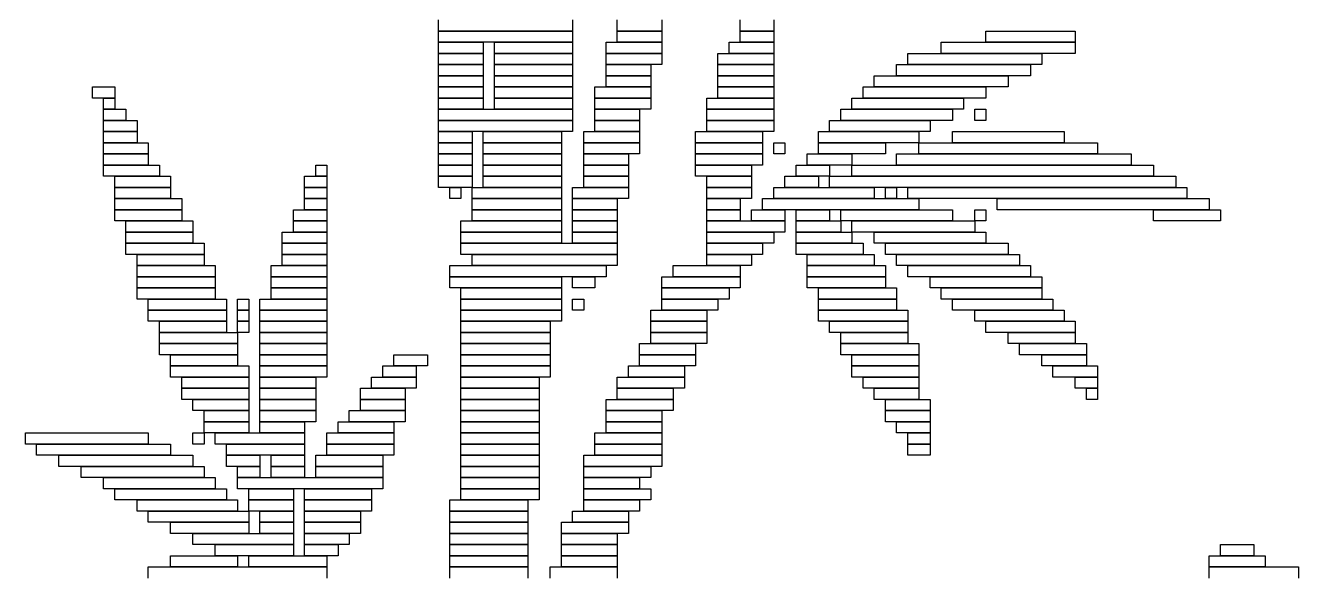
# Model space of a CAD drawing. Extents: x 292 to 731, y 307 to 718.
# Drawn here: x 292 to 406, y 522.5 to 571.5 of the extents above; entities that cross this region are included whole.
import ezdxf

# ---------------------------------------------------------------- set-up
doc = ezdxf.new("R2010")
doc.units = 0

msp = doc.modelspace()

# ---------------------------------------------------------------- linework, layer by layer
for p, q in [((329, 571), (329, 572)), ((341, 572), (341, 571)), ((345, 571), (345, 572)), ((349, 572), (349, 571)), ((356, 571), (356, 572)), ((359, 572), (359, 571)), ((341, 571), (329, 571)), ((329, 571), (341, 571)), ((329, 570), (329, 571)), ((341, 570), (329, 570)), ((329, 570), (333, 570)), ((329, 569), (329, 570)), ((333, 570), (333, 569)), ((334, 570), (341, 570)), ((334, 569), (334, 570)), ((341, 571), (341, 570)), ((341, 570), (341, 569)), ((344, 570), (349, 570)), ((344, 569), (344, 570)), ((349, 571), (345, 571)), ((345, 571), (349, 571)), ((345, 570), (345, 571)), ((349, 570), (345, 570)), ((349, 571), (349, 570)), ((349, 570), (349, 569)), ((355, 570), (359, 570)), ((355, 569), (355, 570)), ((359, 571), (356, 571)), ((356, 571), (359, 571)), ((356, 570), (356, 571)), ((359, 570), (356, 570)), ((359, 571), (359, 570)), ((359, 570), (359, 569)), ((374, 570), (386, 570)), ((374, 569), (374, 570)), ((378, 571), (386, 571)), ((378, 570), (378, 571)), ((386, 570), (378, 570)), ((386, 571), (386, 570)), ((386, 570), (386, 569)), ((333, 569), (329, 569)), ((329, 569), (333, 569)), ((329, 568), (329, 569)), ((333, 569), (333, 568)), ((341, 569), (334, 569)), ((334, 569), (341, 569)), ((334, 568), (334, 569)), ((341, 569), (341, 568)), ((349, 569), (344, 569)), ((344, 569), (349, 569)), ((344, 568), (344, 569)), ((349, 569), (349, 568)), ((354, 569), (359, 569)), ((354, 568), (354, 569)), ((359, 569), (355, 569)), ((359, 569), (359, 568)), ((371, 569), (383, 569)), ((371, 568), (371, 569)), ((386, 569), (374, 569)), ((383, 569), (383, 568)), ((333, 568), (329, 568)), ((329, 568), (333, 568)), ((329, 567), (329, 568)), ((333, 568), (333, 567)), ((341, 568), (334, 568)), ((334, 568), (341, 568)), ((334, 567), (334, 568)), ((341, 568), (341, 567)), ((349, 568), (344, 568)), ((344, 568), (348, 568)), ((344, 567), (344, 568)), ((348, 568), (348, 567)), ((359, 568), (354, 568)), ((354, 568), (359, 568)), ((354, 567), (354, 568)), ((359, 568), (359, 567)), ((370, 568), (382, 568)), ((370, 567), (370, 568)), ((383, 568), (371, 568)), ((382, 568), (382, 567)), ((333, 567), (329, 567)), ((329, 567), (333, 567)), ((329, 566), (329, 567)), ((333, 567), (333, 566)), ((341, 567), (334, 567)), ((334, 567), (341, 567)), ((334, 566), (334, 567)), ((341, 567), (341, 566)), ((348, 567), (344, 567)), ((344, 567), (348, 567)), ((344, 566), (344, 567)), ((348, 567), (348, 566)), ((359, 567), (354, 567)), ((354, 567), (359, 567)), ((354, 566), (354, 567)), ((359, 567), (359, 566)), ((368, 567), (380, 567)), ((368, 566), (368, 567)), ((382, 567), (370, 567)), ((380, 567), (380, 566)), ((298, 566), (300, 566)), ((298, 565), (298, 566)), ((300, 566), (300, 565)), ((333, 566), (329, 566)), ((329, 566), (333, 566)), ((329, 565), (329, 566)), ((333, 566), (333, 565)), ((341, 566), (334, 566)), ((334, 566), (341, 566)), ((334, 565), (334, 566)), ((341, 566), (341, 565)), ((343, 566), (348, 566)), ((343, 565), (343, 566)), ((348, 566), (344, 566)), ((348, 566), (348, 565)), ((359, 566), (354, 566)), ((354, 566), (359, 566)), ((354, 565), (354, 566)), ((359, 566), (359, 565)), ((367, 566), (378, 566)), ((367, 565), (367, 566)), ((380, 566), (368, 566)), ((378, 566), (378, 565)), ((300, 565), (298, 565)), ((299, 565), (300, 565)), ((299, 564), (299, 565)), ((300, 565), (300, 564)), ((333, 565), (329, 565)), ((329, 565), (333, 565)), ((329, 564), (329, 565)), ((333, 565), (333, 564)), ((341, 565), (334, 565)), ((334, 565), (341, 565)), ((334, 564), (334, 565)), ((341, 565), (341, 564)), ((348, 565), (343, 565)), ((343, 565), (348, 565)), ((343, 564), (343, 565)), ((348, 565), (348, 564)), ((353, 565), (359, 565)), ((353, 564), (353, 565)), ((359, 565), (354, 565)), ((359, 565), (359, 564)), ((366, 565), (376, 565)), ((366, 564), (366, 565)), ((378, 565), (367, 565)), ((376, 565), (376, 564)), ((300, 564), (299, 564)), ((299, 564), (301, 564)), ((299, 563), (299, 564)), ((301, 564), (301, 563)), ((333, 564), (329, 564)), ((329, 564), (341, 564)), ((329, 563), (329, 564)), ((341, 564), (334, 564)), ((341, 564), (341, 563)), ((348, 564), (343, 564)), ((343, 564), (347, 564)), ((343, 563), (343, 564)), ((347, 564), (347, 563)), ((359, 564), (353, 564)), ((353, 564), (359, 564)), ((353, 563), (353, 564)), ((359, 564), (359, 563)), ((365, 564), (375, 564)), ((365, 563), (365, 564)), ((376, 564), (366, 564)), ((375, 564), (375, 563)), ((377, 564), (378, 564)), ((377, 563), (377, 564)), ((378, 564), (378, 563)), ((301, 563), (299, 563)), ((299, 563), (302, 563)), ((299, 562), (299, 563)), ((302, 563), (302, 562)), ((341, 563), (329, 563)), ((329, 563), (341, 563)), ((329, 562), (329, 563)), ((341, 563), (341, 562)), ((347, 563), (343, 563)), ((343, 563), (347, 563)), ((343, 562), (343, 563)), ((347, 563), (347, 562)), ((359, 563), (353, 563)), ((353, 563), (359, 563)), ((353, 562), (353, 563)), ((359, 563), (359, 562)), ((364, 563), (373, 563)), ((364, 562), (364, 563)), ((375, 563), (365, 563)), ((373, 563), (373, 562)), ((378, 563), (377, 563)), ((302, 562), (299, 562)), ((299, 562), (302, 562)), ((299, 561), (299, 562)), ((302, 561), (299, 561)), ((299, 561), (303, 561)), ((299, 560), (299, 561)), ((302, 562), (302, 561)), ((303, 561), (303, 560)), ((341, 562), (329, 562)), ((329, 562), (332, 562)), ((329, 561), (329, 562)), ((332, 561), (329, 561)), ((329, 561), (332, 561)), ((329, 560), (329, 561)), ((332, 562), (332, 561)), ((332, 561), (332, 560)), ((333, 562), (340, 562)), ((333, 561), (333, 562)), ((340, 561), (333, 561)), ((333, 561), (340, 561)), ((333, 560), (333, 561)), ((340, 562), (340, 561)), ((340, 561), (340, 560)), ((342, 562), (347, 562)), ((342, 561), (342, 562)), ((347, 561), (342, 561)), ((342, 561), (347, 561)), ((342, 560), (342, 561)), ((347, 562), (343, 562)), ((347, 562), (347, 561)), ((347, 561), (347, 560)), ((352, 562), (358, 562)), ((352, 561), (352, 562)), ((358, 561), (352, 561)), ((352, 561), (358, 561)), ((352, 560), (352, 561)), ((359, 562), (353, 562)), ((358, 562), (358, 561)), ((358, 561), (358, 560)), ((359, 561), (360, 561)), ((359, 560), (359, 561)), ((360, 561), (360, 560)), ((363, 562), (372, 562)), ((363, 561), (363, 562)), ((372, 561), (363, 561)), ((363, 561), (369, 561)), ((363, 560), (363, 561)), ((373, 562), (364, 562)), ((369, 561), (369, 560)), ((372, 562), (372, 561)), ((372, 561), (388, 561)), ((372, 560), (372, 561)), ((375, 562), (385, 562)), ((375, 561), (375, 562)), ((385, 561), (375, 561)), ((385, 562), (385, 561)), ((388, 561), (388, 560)), ((303, 560), (299, 560)), ((299, 560), (303, 560)), ((299, 559), (299, 560)), ((303, 560), (303, 559)), ((332, 560), (329, 560)), ((329, 560), (332, 560)), ((329, 559), (329, 560)), ((332, 560), (332, 559)), ((340, 560), (333, 560)), ((333, 560), (340, 560)), ((333, 559), (333, 560)), ((340, 560), (340, 559)), ((347, 560), (342, 560)), ((342, 560), (346, 560)), ((342, 559), (342, 560)), ((346, 560), (346, 559)), ((358, 560), (352, 560)), ((352, 560), (358, 560)), ((352, 559), (352, 560)), ((358, 560), (358, 559)), ((360, 560), (359, 560)), ((362, 560), (366, 560)), ((362, 559), (362, 560)), ((369, 560), (363, 560)), ((366, 560), (366, 559)), ((370, 560), (391, 560)), ((370, 559), (370, 560)), ((388, 560), (372, 560)), ((391, 560), (391, 559)), ((303, 559), (299, 559)), ((299, 559), (304, 559)), ((299, 558), (299, 559)), ((304, 559), (304, 558)), ((318, 559), (319, 559)), ((318, 558), (318, 559)), ((319, 559), (319, 558)), ((332, 559), (329, 559)), ((329, 559), (332, 559)), ((329, 558), (329, 559)), ((332, 559), (332, 558)), ((340, 559), (333, 559)), ((333, 559), (340, 559)), ((333, 558), (333, 559)), ((340, 559), (340, 558)), ((346, 559), (342, 559)), ((342, 559), (346, 559)), ((342, 558), (342, 559)), ((346, 559), (346, 558)), ((358, 559), (352, 559)), ((352, 559), (357, 559)), ((352, 558), (352, 559)), ((357, 559), (357, 558)), ((361, 559), (364, 559)), ((361, 558), (361, 559)), ((366, 559), (362, 559)), ((364, 559), (364, 558)), ((366, 559), (393, 559)), ((366, 558), (366, 559)), ((391, 559), (370, 559)), ((393, 559), (393, 558)), ((304, 558), (299, 558)), ((300, 558), (305, 558)), ((300, 557), (300, 558)), ((305, 558), (305, 557)), ((317, 558), (319, 558)), ((317, 557), (317, 558)), ((319, 558), (318, 558)), ((319, 558), (319, 557)), ((332, 558), (329, 558)), ((329, 558), (332, 558)), ((329, 557), (329, 558)), ((332, 558), (332, 557)), ((340, 558), (333, 558)), ((333, 558), (340, 558)), ((333, 557), (333, 558)), ((340, 558), (340, 557)), ((346, 558), (342, 558)), ((342, 558), (346, 558)), ((342, 557), (342, 558)), ((346, 558), (346, 557)), ((357, 558), (352, 558)), ((353, 558), (357, 558)), ((353, 557), (353, 558)), ((357, 558), (357, 557)), ((360, 558), (363, 558)), ((360, 557), (360, 558)), ((364, 558), (361, 558)), ((363, 558), (363, 557)), ((364, 558), (395, 558)), ((364, 557), (364, 558)), ((393, 558), (366, 558)), ((395, 558), (395, 557)), ((305, 557), (300, 557)), ((300, 557), (305, 557)), ((300, 556), (300, 557)), ((305, 557), (305, 556)), ((319, 557), (317, 557)), ((317, 557), (319, 557)), ((317, 556), (317, 557)), ((319, 557), (319, 556)), ((332, 557), (329, 557)), ((330, 557), (331, 557)), ((330, 556), (330, 557)), ((331, 557), (331, 556)), ((332, 557), (340, 557)), ((332, 556), (332, 557)), ((340, 557), (333, 557)), ((340, 557), (340, 556)), ((341, 557), (346, 557)), ((341, 556), (341, 557)), ((346, 557), (342, 557)), ((346, 557), (346, 556)), ((357, 557), (353, 557)), ((353, 557), (357, 557)), ((353, 556), (353, 557)), ((357, 557), (357, 556)), ((359, 557), (368, 557)), ((359, 556), (359, 557)), ((363, 557), (360, 557)), ((395, 557), (364, 557)), ((368, 557), (368, 556)), ((369, 557), (370, 557)), ((369, 556), (369, 557)), ((370, 557), (370, 556)), ((371, 557), (396, 557)), ((371, 556), (371, 557)), ((396, 557), (396, 556)), ((305, 556), (300, 556)), ((300, 556), (306, 556)), ((300, 555), (300, 556)), ((306, 556), (306, 555)), ((319, 556), (317, 556)), ((317, 556), (319, 556)), ((317, 555), (317, 556)), ((319, 556), (319, 555)), ((331, 556), (330, 556)), ((340, 556), (332, 556)), ((332, 556), (340, 556)), ((332, 555), (332, 556)), ((340, 556), (340, 555)), ((346, 556), (341, 556)), ((341, 556), (345, 556)), ((341, 555), (341, 556)), ((345, 556), (345, 555)), ((357, 556), (353, 556)), ((353, 556), (356, 556)), ((353, 555), (353, 556)), ((356, 556), (356, 555)), ((358, 556), (372, 556)), ((358, 555), (358, 556)), ((368, 556), (359, 556)), ((370, 556), (369, 556)), ((396, 556), (371, 556)), ((372, 556), (372, 555)), ((379, 556), (398, 556)), ((379, 555), (379, 556)), ((398, 556), (398, 555)), ((306, 555), (300, 555)), ((300, 555), (306, 555)), ((300, 554), (300, 555)), ((306, 555), (306, 554)), ((316, 555), (319, 555)), ((316, 554), (316, 555)), ((319, 555), (317, 555)), ((319, 555), (319, 554)), ((340, 555), (332, 555)), ((332, 555), (340, 555)), ((332, 554), (332, 555)), ((340, 555), (340, 554)), ((345, 555), (341, 555)), ((341, 555), (345, 555)), ((341, 554), (341, 555)), ((345, 555), (345, 554)), ((356, 555), (353, 555)), ((353, 555), (356, 555)), ((353, 554), (353, 555)), ((356, 555), (356, 554)), ((357, 555), (360, 555)), ((357, 554), (357, 555)), ((372, 555), (358, 555)), ((360, 555), (360, 554)), ((361, 555), (364, 555)), ((361, 554), (361, 555)), ((364, 555), (364, 554)), ((365, 555), (375, 555)), ((365, 554), (365, 555)), ((375, 555), (375, 554)), ((377, 555), (378, 555)), ((377, 554), (377, 555)), ((378, 555), (378, 554)), ((398, 555), (379, 555)), ((393, 555), (399, 555)), ((393, 554), (393, 555)), ((399, 555), (399, 554)), ((306, 554), (300, 554)), ((301, 554), (307, 554)), ((301, 553), (301, 554)), ((307, 553), (301, 553)), ((301, 553), (307, 553)), ((301, 552), (301, 553)), ((307, 554), (307, 553)), ((307, 553), (307, 552)), ((315, 553), (319, 553)), ((315, 552), (315, 553)), ((319, 554), (316, 554)), ((316, 554), (319, 554)), ((316, 553), (316, 554)), ((319, 553), (316, 553)), ((319, 554), (319, 553)), ((319, 553), (319, 552)), ((331, 554), (340, 554)), ((331, 553), (331, 554)), ((340, 553), (331, 553)), ((331, 553), (340, 553)), ((331, 552), (331, 553)), ((340, 554), (332, 554)), ((340, 554), (340, 553)), ((340, 553), (340, 552)), ((345, 554), (341, 554)), ((341, 554), (345, 554)), ((341, 553), (341, 554)), ((345, 553), (341, 553)), ((341, 553), (345, 553)), ((341, 552), (341, 553)), ((345, 554), (345, 553)), ((345, 553), (345, 552)), ((356, 554), (353, 554)), ((353, 554), (360, 554)), ((353, 553), (353, 554)), ((360, 553), (353, 553)), ((353, 553), (359, 553)), ((353, 552), (353, 553)), ((360, 554), (357, 554)), ((359, 553), (359, 552)), ((360, 554), (360, 553)), ((364, 554), (361, 554)), ((361, 554), (365, 554)), ((361, 553), (361, 554)), ((365, 553), (361, 553)), ((361, 553), (366, 553)), ((361, 552), (361, 553)), ((375, 554), (365, 554)), ((365, 554), (365, 553)), ((366, 554), (377, 554)), ((366, 553), (366, 554)), ((377, 553), (366, 553)), ((366, 553), (366, 552)), ((368, 553), (378, 553)), ((368, 552), (368, 553)), ((378, 554), (377, 554)), ((377, 554), (377, 553)), ((378, 553), (378, 552)), ((399, 554), (393, 554)), ((307, 552), (301, 552)), ((301, 552), (308, 552)), ((301, 551), (301, 552)), ((308, 552), (308, 551)), ((319, 552), (315, 552)), ((315, 552), (319, 552)), ((315, 551), (315, 552)), ((319, 552), (319, 551)), ((340, 552), (331, 552)), ((331, 552), (345, 552)), ((331, 551), (331, 552)), ((345, 552), (341, 552)), ((345, 552), (345, 551)), ((359, 552), (353, 552)), ((353, 552), (358, 552)), ((353, 551), (353, 552)), ((358, 552), (358, 551)), ((366, 552), (361, 552)), ((361, 552), (367, 552)), ((361, 551), (361, 552)), ((367, 552), (367, 551)), ((378, 552), (368, 552)), ((369, 552), (380, 552)), ((369, 551), (369, 552)), ((380, 552), (380, 551)), ((308, 551), (301, 551)), ((302, 551), (308, 551)), ((302, 550), (302, 551)), ((308, 551), (308, 550)), ((319, 551), (315, 551)), ((315, 551), (319, 551)), ((315, 550), (315, 551)), ((319, 551), (319, 550)), ((345, 551), (331, 551)), ((332, 551), (345, 551)), ((332, 550), (332, 551)), ((345, 551), (345, 550)), ((358, 551), (353, 551)), ((353, 551), (357, 551)), ((353, 550), (353, 551)), ((357, 551), (357, 550)), ((367, 551), (361, 551)), ((362, 551), (368, 551)), ((362, 550), (362, 551)), ((368, 551), (368, 550)), ((380, 551), (369, 551)), ((370, 551), (381, 551)), ((370, 550), (370, 551)), ((381, 551), (381, 550)), ((308, 550), (302, 550)), ((302, 550), (309, 550)), ((302, 549), (302, 550)), ((309, 550), (309, 549)), ((314, 550), (319, 550)), ((314, 549), (314, 550)), ((319, 550), (315, 550)), ((319, 550), (319, 549)), ((330, 550), (344, 550)), ((330, 549), (330, 550)), ((345, 550), (332, 550)), ((344, 550), (344, 549)), ((350, 550), (356, 550)), ((350, 549), (350, 550)), ((357, 550), (353, 550)), ((356, 550), (356, 549)), ((368, 550), (362, 550)), ((362, 550), (369, 550)), ((362, 549), (362, 550)), ((369, 550), (369, 549)), ((381, 550), (370, 550)), ((371, 550), (382, 550)), ((371, 549), (371, 550)), ((382, 550), (382, 549)), ((309, 549), (302, 549)), ((302, 549), (309, 549)), ((302, 548), (302, 549)), ((309, 549), (309, 548)), ((319, 549), (314, 549)), ((314, 549), (319, 549)), ((314, 548), (314, 549)), ((319, 549), (319, 548)), ((344, 549), (330, 549)), ((330, 549), (340, 549)), ((330, 548), (330, 549)), ((340, 549), (340, 548)), ((341, 549), (343, 549)), ((341, 548), (341, 549)), ((343, 549), (343, 548)), ((349, 549), (356, 549)), ((349, 548), (349, 549)), ((356, 549), (350, 549)), ((356, 549), (356, 548)), ((369, 549), (362, 549)), ((362, 549), (369, 549)), ((362, 548), (362, 549)), ((369, 549), (369, 548)), ((382, 549), (371, 549)), ((373, 549), (383, 549)), ((373, 548), (373, 549)), ((383, 549), (383, 548)), ((309, 548), (302, 548)), ((302, 548), (309, 548)), ((302, 547), (302, 548)), ((309, 548), (309, 547)), ((319, 548), (314, 548)), ((314, 548), (319, 548)), ((314, 547), (314, 548)), ((319, 548), (319, 547)), ((340, 548), (330, 548)), ((331, 548), (340, 548)), ((331, 547), (331, 548)), ((340, 548), (340, 547)), ((343, 548), (341, 548)), ((356, 548), (349, 548)), ((349, 548), (355, 548)), ((349, 547), (349, 548)), ((355, 548), (355, 547)), ((369, 548), (362, 548)), ((363, 548), (370, 548)), ((363, 547), (363, 548)), ((370, 548), (370, 547)), ((383, 548), (373, 548)), ((374, 548), (383, 548)), ((374, 547), (374, 548)), ((383, 548), (383, 547)), ((309, 547), (302, 547)), ((303, 547), (310, 547)), ((303, 546), (303, 547)), ((310, 547), (310, 546)), ((311, 547), (312, 547)), ((311, 546), (311, 547)), ((312, 547), (312, 546)), ((313, 547), (319, 547)), ((313, 546), (313, 547)), ((319, 547), (314, 547)), ((319, 547), (319, 546)), ((340, 547), (331, 547)), ((331, 547), (340, 547)), ((331, 546), (331, 547)), ((340, 547), (340, 546)), ((341, 547), (342, 547)), ((341, 546), (341, 547)), ((342, 547), (342, 546)), ((355, 547), (349, 547)), ((349, 547), (354, 547)), ((349, 546), (349, 547)), ((354, 547), (354, 546)), ((370, 547), (363, 547)), ((363, 547), (370, 547)), ((363, 546), (363, 547)), ((370, 547), (370, 546)), ((383, 547), (374, 547)), ((375, 547), (384, 547)), ((375, 546), (375, 547)), ((384, 547), (384, 546)), ((310, 546), (303, 546)), ((303, 546), (310, 546)), ((303, 545), (303, 546)), ((310, 545), (303, 545)), ((304, 545), (310, 545)), ((304, 544), (304, 545)), ((310, 546), (310, 545)), ((310, 545), (310, 544)), ((312, 546), (311, 546)), ((311, 546), (312, 546)), ((311, 545), (311, 546)), ((312, 545), (311, 545)), ((311, 545), (312, 545)), ((311, 544), (311, 545)), ((312, 546), (312, 545)), ((312, 545), (312, 544)), ((319, 546), (313, 546)), ((313, 546), (319, 546)), ((313, 545), (313, 546)), ((319, 545), (313, 545)), ((313, 545), (319, 545)), ((313, 544), (313, 545)), ((319, 546), (319, 545)), ((319, 545), (319, 544)), ((340, 546), (331, 546)), ((331, 546), (340, 546)), ((331, 545), (331, 546)), ((340, 545), (331, 545)), ((331, 545), (339, 545)), ((331, 544), (331, 545)), ((339, 545), (339, 544)), ((340, 546), (340, 545)), ((342, 546), (341, 546)), ((348, 546), (353, 546)), ((348, 545), (348, 546)), ((353, 545), (348, 545)), ((348, 545), (353, 545)), ((348, 544), (348, 545)), ((354, 546), (349, 546)), ((353, 546), (353, 545)), ((353, 545), (353, 544)), ((370, 546), (363, 546)), ((363, 546), (371, 546)), ((363, 545), (363, 546)), ((371, 545), (363, 545)), ((364, 545), (371, 545)), ((364, 544), (364, 545)), ((371, 546), (371, 545)), ((371, 545), (371, 544)), ((384, 546), (375, 546)), ((377, 546), (385, 546)), ((377, 545), (377, 546)), ((385, 545), (377, 545)), ((378, 545), (386, 545)), ((378, 544), (378, 545)), ((385, 546), (385, 545)), ((386, 545), (386, 544)), ((310, 544), (304, 544)), ((304, 544), (311, 544)), ((304, 543), (304, 544)), ((312, 544), (311, 544)), ((311, 544), (311, 543)), ((319, 544), (313, 544)), ((313, 544), (319, 544)), ((313, 543), (313, 544)), ((319, 544), (319, 543)), ((339, 544), (331, 544)), ((331, 544), (339, 544)), ((331, 543), (331, 544)), ((339, 544), (339, 543)), ((353, 544), (348, 544)), ((348, 544), (353, 544)), ((348, 543), (348, 544)), ((353, 544), (353, 543)), ((371, 544), (364, 544)), ((365, 544), (371, 544)), ((365, 543), (365, 544)), ((371, 544), (371, 543)), ((386, 544), (378, 544)), ((380, 544), (386, 544)), ((380, 543), (380, 544)), ((386, 544), (386, 543)), ((311, 543), (304, 543)), ((304, 543), (311, 543)), ((304, 542), (304, 543)), ((311, 543), (311, 542)), ((319, 543), (313, 543)), ((313, 543), (319, 543)), ((313, 542), (313, 543)), ((319, 543), (319, 542)), ((339, 543), (331, 543)), ((331, 543), (339, 543)), ((331, 542), (331, 543)), ((339, 543), (339, 542)), ((347, 543), (352, 543)), ((347, 542), (347, 543)), ((353, 543), (348, 543)), ((352, 543), (352, 542)), ((371, 543), (365, 543)), ((365, 543), (372, 543)), ((365, 542), (365, 543)), ((372, 543), (372, 542)), ((386, 543), (380, 543)), ((381, 543), (387, 543)), ((381, 542), (381, 543)), ((387, 543), (387, 542)), ((311, 542), (304, 542)), ((305, 542), (311, 542)), ((305, 541), (305, 542)), ((311, 542), (311, 541)), ((319, 542), (313, 542)), ((313, 542), (319, 542)), ((313, 541), (313, 542)), ((319, 542), (319, 541)), ((325, 542), (328, 542)), ((325, 541), (325, 542)), ((328, 542), (328, 541)), ((339, 542), (331, 542)), ((331, 542), (339, 542)), ((331, 541), (331, 542)), ((339, 542), (339, 541)), ((352, 542), (347, 542)), ((347, 542), (352, 542)), ((347, 541), (347, 542)), ((352, 542), (352, 541)), ((372, 542), (365, 542)), ((366, 542), (372, 542)), ((366, 541), (366, 542)), ((372, 542), (372, 541)), ((387, 542), (381, 542)), ((383, 542), (387, 542)), ((383, 541), (383, 542)), ((387, 542), (387, 541)), ((311, 541), (305, 541)), ((305, 541), (312, 541)), ((305, 540), (305, 541)), ((312, 541), (312, 540)), ((319, 541), (313, 541)), ((313, 541), (319, 541)), ((313, 540), (313, 541)), ((319, 541), (319, 540)), ((324, 541), (327, 541)), ((324, 540), (324, 541)), ((328, 541), (325, 541)), ((327, 541), (327, 540)), ((339, 541), (331, 541)), ((331, 541), (339, 541)), ((331, 540), (331, 541)), ((339, 541), (339, 540)), ((346, 541), (351, 541)), ((346, 540), (346, 541)), ((352, 541), (347, 541)), ((351, 541), (351, 540)), ((372, 541), (366, 541)), ((366, 541), (372, 541)), ((366, 540), (366, 541)), ((372, 541), (372, 540)), ((387, 541), (383, 541)), ((384, 541), (388, 541)), ((384, 540), (384, 541)), ((388, 541), (388, 540)), ((312, 540), (305, 540)), ((306, 540), (312, 540)), ((306, 539), (306, 540)), ((312, 540), (312, 539)), ((319, 540), (313, 540)), ((313, 540), (318, 540)), ((313, 539), (313, 540)), ((318, 540), (318, 539)), ((323, 540), (327, 540)), ((323, 539), (323, 540)), ((327, 540), (324, 540)), ((327, 540), (327, 539)), ((339, 540), (331, 540)), ((331, 540), (338, 540)), ((331, 539), (331, 540)), ((338, 540), (338, 539)), ((345, 540), (351, 540)), ((345, 539), (345, 540)), ((351, 540), (346, 540)), ((351, 540), (351, 539)), ((372, 540), (366, 540)), ((367, 540), (372, 540)), ((367, 539), (367, 540)), ((372, 540), (372, 539)), ((388, 540), (384, 540)), ((386, 540), (388, 540)), ((386, 539), (386, 540)), ((388, 540), (388, 539)), ((312, 539), (306, 539)), ((306, 539), (312, 539)), ((306, 538), (306, 539)), ((312, 539), (312, 538)), ((318, 539), (313, 539)), ((313, 539), (318, 539)), ((313, 538), (313, 539)), ((318, 539), (318, 538)), ((322, 539), (326, 539)), ((322, 538), (322, 539)), ((327, 539), (323, 539)), ((326, 539), (326, 538)), ((338, 539), (331, 539)), ((331, 539), (338, 539)), ((331, 538), (331, 539)), ((338, 539), (338, 538)), ((351, 539), (345, 539)), ((345, 539), (350, 539)), ((345, 538), (345, 539)), ((350, 539), (350, 538)), ((372, 539), (367, 539)), ((368, 539), (372, 539)), ((368, 538), (368, 539)), ((372, 539), (372, 538)), ((388, 539), (386, 539)), ((387, 539), (388, 539)), ((387, 538), (387, 539)), ((388, 539), (388, 538)), ((312, 538), (306, 538)), ((307, 538), (312, 538)), ((307, 537), (307, 538)), ((312, 537), (307, 537)), ((308, 537), (312, 537)), ((308, 536), (308, 537)), ((312, 538), (312, 537)), ((312, 537), (312, 536)), ((318, 538), (313, 538)), ((313, 538), (318, 538)), ((313, 537), (313, 538)), ((318, 537), (313, 537)), ((313, 537), (318, 537)), ((313, 536), (313, 537)), ((318, 538), (318, 537)), ((318, 537), (318, 536)), ((321, 537), (326, 537)), ((321, 536), (321, 537)), ((326, 538), (322, 538)), ((322, 538), (326, 538)), ((322, 537), (322, 538)), ((326, 537), (322, 537)), ((326, 538), (326, 537)), ((326, 537), (326, 536)), ((338, 538), (331, 538)), ((331, 538), (338, 538)), ((331, 537), (331, 538)), ((338, 537), (331, 537)), ((331, 537), (338, 537)), ((331, 536), (331, 537)), ((338, 538), (338, 537)), ((338, 537), (338, 536)), ((344, 538), (350, 538)), ((344, 537), (344, 538)), ((350, 537), (344, 537)), ((344, 537), (349, 537)), ((344, 536), (344, 537)), ((350, 538), (345, 538)), ((349, 537), (349, 536)), ((350, 538), (350, 537)), ((372, 538), (368, 538)), ((369, 538), (373, 538)), ((369, 537), (369, 538)), ((373, 537), (369, 537)), ((369, 537), (373, 537)), ((369, 536), (369, 537)), ((373, 538), (373, 537)), ((373, 537), (373, 536)), ((388, 538), (387, 538)), ((312, 536), (308, 536)), ((308, 536), (312, 536)), ((308, 535), (308, 536)), ((312, 536), (312, 535)), ((318, 536), (313, 536)), ((313, 536), (317, 536)), ((313, 535), (313, 536)), ((317, 536), (317, 535)), ((320, 536), (325, 536)), ((320, 535), (320, 536)), ((326, 536), (321, 536)), ((325, 536), (325, 535)), ((338, 536), (331, 536)), ((331, 536), (338, 536)), ((331, 535), (331, 536)), ((338, 536), (338, 535)), ((349, 536), (344, 536)), ((344, 536), (349, 536)), ((344, 535), (344, 536)), ((349, 536), (349, 535)), ((373, 536), (369, 536)), ((370, 536), (373, 536)), ((370, 535), (370, 536)), ((373, 536), (373, 535)), ((292, 535), (303, 535)), ((292, 534), (292, 535)), ((303, 535), (303, 534)), ((307, 535), (308, 535)), ((307, 534), (307, 535)), ((312, 535), (308, 535)), ((308, 535), (308, 534)), ((309, 535), (317, 535)), ((309, 534), (309, 535)), ((317, 535), (313, 535)), ((317, 535), (317, 534)), ((319, 535), (325, 535)), ((319, 534), (319, 535)), ((325, 535), (320, 535)), ((325, 535), (325, 534)), ((338, 535), (331, 535)), ((331, 535), (338, 535)), ((331, 534), (331, 535)), ((338, 535), (338, 534)), ((343, 535), (349, 535)), ((343, 534), (343, 535)), ((349, 535), (344, 535)), ((349, 535), (349, 534)), ((373, 535), (370, 535)), ((371, 535), (373, 535)), ((371, 534), (371, 535)), ((373, 535), (373, 534)), ((303, 534), (292, 534)), ((293, 534), (305, 534)), ((293, 533), (293, 534)), ((305, 534), (305, 533)), ((308, 534), (307, 534)), ((317, 534), (309, 534)), ((310, 534), (317, 534)), ((310, 533), (310, 534)), ((317, 534), (317, 533)), ((325, 534), (319, 534)), ((319, 534), (325, 534)), ((319, 533), (319, 534)), ((325, 534), (325, 533)), ((338, 534), (331, 534)), ((331, 534), (338, 534)), ((331, 533), (331, 534)), ((338, 534), (338, 533)), ((349, 534), (343, 534)), ((343, 534), (349, 534)), ((343, 533), (343, 534)), ((349, 534), (349, 533)), ((373, 534), (371, 534)), ((371, 534), (373, 534)), ((371, 533), (371, 534)), ((373, 534), (373, 533)), ((305, 533), (293, 533)), ((295, 533), (307, 533)), ((295, 532), (295, 533)), ((307, 533), (307, 532)), ((317, 533), (310, 533)), ((310, 533), (313, 533)), ((310, 532), (310, 533)), ((313, 533), (313, 532)), ((314, 533), (317, 533)), ((314, 532), (314, 533)), ((317, 533), (317, 532)), ((318, 533), (324, 533)), ((318, 532), (318, 533)), ((325, 533), (319, 533)), ((324, 533), (324, 532)), ((338, 533), (331, 533)), ((331, 533), (338, 533)), ((331, 532), (331, 533)), ((338, 533), (338, 532)), ((342, 533), (349, 533)), ((342, 532), (342, 533)), ((349, 533), (343, 533)), ((349, 533), (349, 532)), ((373, 533), (371, 533)), ((307, 532), (295, 532)), ((297, 532), (308, 532)), ((297, 531), (297, 532)), ((308, 532), (308, 531)), ((313, 532), (310, 532)), ((311, 532), (313, 532)), ((311, 531), (311, 532)), ((313, 532), (313, 531)), ((317, 532), (314, 532)), ((314, 532), (317, 532)), ((314, 531), (314, 532)), ((317, 532), (317, 531)), ((324, 532), (318, 532)), ((318, 532), (324, 532)), ((318, 531), (318, 532)), ((324, 532), (324, 531)), ((338, 532), (331, 532)), ((331, 532), (338, 532)), ((331, 531), (331, 532)), ((338, 532), (338, 531)), ((349, 532), (342, 532)), ((342, 532), (348, 532)), ((342, 531), (342, 532)), ((348, 532), (348, 531)), ((308, 531), (297, 531)), ((299, 531), (309, 531)), ((299, 530), (299, 531)), ((309, 531), (309, 530)), ((313, 531), (311, 531)), ((311, 531), (324, 531)), ((311, 530), (311, 531)), ((317, 531), (314, 531)), ((324, 531), (318, 531)), ((324, 531), (324, 530)), ((338, 531), (331, 531)), ((331, 531), (338, 531)), ((331, 530), (331, 531)), ((338, 531), (338, 530)), ((348, 531), (342, 531)), ((342, 531), (347, 531)), ((342, 530), (342, 531)), ((347, 531), (347, 530)), ((309, 530), (299, 530)), ((300, 530), (310, 530)), ((300, 529), (300, 530)), ((310, 529), (300, 529)), ((302, 529), (311, 529)), ((302, 528), (302, 529)), ((310, 530), (310, 529)), ((324, 530), (311, 530)), ((311, 529), (311, 528)), ((312, 530), (316, 530)), ((312, 529), (312, 530)), ((316, 529), (312, 529)), ((312, 529), (316, 529)), ((312, 528), (312, 529)), ((316, 530), (316, 529)), ((316, 529), (316, 528)), ((317, 530), (323, 530)), ((317, 529), (317, 530)), ((323, 529), (317, 529)), ((317, 529), (323, 529)), ((317, 528), (317, 529)), ((323, 530), (323, 529)), ((323, 529), (323, 528)), ((330, 529), (337, 529)), ((330, 528), (330, 529)), ((338, 530), (331, 530)), ((331, 530), (338, 530)), ((331, 529), (331, 530)), ((338, 529), (331, 529)), ((337, 529), (337, 528)), ((338, 530), (338, 529)), ((347, 530), (342, 530)), ((342, 530), (348, 530)), ((342, 529), (342, 530)), ((348, 529), (342, 529)), ((342, 529), (347, 529)), ((342, 528), (342, 529)), ((347, 529), (347, 528)), ((348, 530), (348, 529)), ((311, 528), (302, 528)), ((303, 528), (312, 528)), ((303, 527), (303, 528)), ((316, 528), (312, 528)), ((312, 528), (312, 527)), ((313, 528), (316, 528)), ((313, 527), (313, 528)), ((316, 528), (316, 527)), ((323, 528), (317, 528)), ((317, 528), (322, 528)), ((317, 527), (317, 528)), ((322, 528), (322, 527)), ((337, 528), (330, 528)), ((330, 528), (337, 528)), ((330, 527), (330, 528)), ((337, 528), (337, 527)), ((341, 528), (346, 528)), ((341, 527), (341, 528)), ((347, 528), (342, 528)), ((346, 528), (346, 527)), ((312, 527), (303, 527)), ((305, 527), (312, 527)), ((305, 526), (305, 527)), ((312, 527), (312, 526)), ((316, 527), (313, 527)), ((313, 527), (316, 527)), ((313, 526), (313, 527)), ((316, 527), (316, 526)), ((322, 527), (317, 527)), ((317, 527), (322, 527)), ((317, 526), (317, 527)), ((322, 527), (322, 526)), ((337, 527), (330, 527)), ((330, 527), (337, 527)), ((330, 526), (330, 527)), ((337, 527), (337, 526)), ((340, 527), (346, 527)), ((340, 526), (340, 527)), ((346, 527), (341, 527)), ((346, 527), (346, 526)), ((312, 526), (305, 526)), ((307, 526), (316, 526)), ((307, 525), (307, 526)), ((316, 526), (313, 526)), ((316, 526), (316, 525)), ((322, 526), (317, 526)), ((317, 526), (321, 526)), ((317, 525), (317, 526)), ((321, 526), (321, 525)), ((337, 526), (330, 526)), ((330, 526), (337, 526)), ((330, 525), (330, 526)), ((337, 526), (337, 525)), ((346, 526), (340, 526)), ((340, 526), (345, 526)), ((340, 525), (340, 526)), ((345, 526), (345, 525)), ((316, 525), (307, 525)), ((309, 525), (316, 525)), ((309, 524), (309, 525)), ((316, 525), (316, 524)), ((321, 525), (317, 525)), ((317, 525), (320, 525)), ((317, 524), (317, 525)), ((320, 525), (320, 524)), ((337, 525), (330, 525)), ((330, 525), (337, 525)), ((330, 524), (330, 525)), ((337, 525), (337, 524)), ((345, 525), (340, 525)), ((340, 525), (345, 525)), ((340, 524), (340, 525)), ((345, 525), (345, 524)), ((399, 525), (402, 525)), ((399, 524), (399, 525)), ((402, 525), (402, 524)), ((305, 524), (311, 524)), ((305, 523), (305, 524)), ((316, 524), (309, 524)), ((311, 524), (311, 523)), ((312, 524), (319, 524)), ((312, 523), (312, 524)), ((320, 524), (317, 524)), ((319, 524), (319, 523)), ((337, 524), (330, 524)), ((330, 524), (337, 524)), ((330, 523), (330, 524)), ((337, 524), (337, 523)), ((345, 524), (340, 524)), ((340, 524), (345, 524)), ((340, 523), (340, 524)), ((345, 524), (345, 523)), ((398, 524), (403, 524)), ((398, 523), (398, 524)), ((402, 524), (399, 524)), ((403, 524), (403, 523)), ((303, 523), (319, 523)), ((303, 522), (303, 523)), ((311, 523), (305, 523)), ((319, 523), (312, 523)), ((319, 523), (319, 522)), ((337, 523), (330, 523)), ((330, 523), (337, 523)), ((330, 522), (330, 523)), ((337, 523), (337, 522)), ((339, 523), (345, 523)), ((339, 522), (339, 523)), ((345, 523), (340, 523)), ((345, 523), (345, 522)), ((403, 523), (398, 523)), ((398, 523), (406, 523)), ((398, 522), (398, 523)), ((406, 523), (406, 522))]:
    msp.add_line(p, q)

doc.saveas('drawing.dxf')
